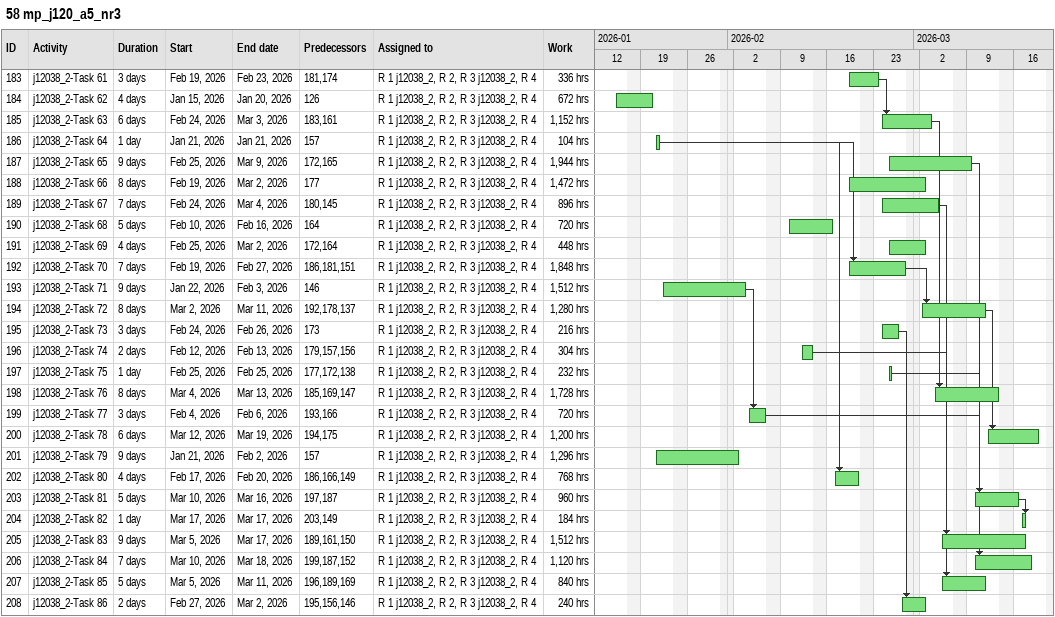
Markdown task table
58 mp_j120_a5_nr3

| ID | Task | Duration | Start | Finish | Predecessors | Resources | Work (h) |
|---|---|---|---|---|---|---|---|
| 183 | j12038_2-Task 61 | 3d | 2026-02-19 | 2026-02-23 | 181, 174 | R 1 j12038_2, R 2, R 3 j12038_2, R 4 | 336 |
| 184 | j12038_2-Task 62 | 4d | 2026-01-15 | 2026-01-20 | 126 | R 1 j12038_2, R 2, R 3 j12038_2, R 4 | 672 |
| 185 | j12038_2-Task 63 | 6d | 2026-02-24 | 2026-03-03 | 183, 161 | R 1 j12038_2, R 2, R 3 j12038_2, R 4 | 1152 |
| 186 | j12038_2-Task 64 | 1d | 2026-01-21 | 2026-01-21 | 157 | R 1 j12038_2, R 2, R 3 j12038_2, R 4 | 104 |
| 187 | j12038_2-Task 65 | 9d | 2026-02-25 | 2026-03-09 | 172, 165 | R 1 j12038_2, R 2, R 3 j12038_2, R 4 | 1944 |
| 188 | j12038_2-Task 66 | 8d | 2026-02-19 | 2026-03-02 | 177 | R 1 j12038_2, R 2, R 3 j12038_2, R 4 | 1472 |
| 189 | j12038_2-Task 67 | 7d | 2026-02-24 | 2026-03-04 | 180, 145 | R 1 j12038_2, R 2, R 3 j12038_2, R 4 | 896 |
| 190 | j12038_2-Task 68 | 5d | 2026-02-10 | 2026-02-16 | 164 | R 1 j12038_2, R 2, R 3 j12038_2, R 4 | 720 |
| 191 | j12038_2-Task 69 | 4d | 2026-02-25 | 2026-03-02 | 172, 164 | R 1 j12038_2, R 2, R 3 j12038_2, R 4 | 448 |
| 192 | j12038_2-Task 70 | 7d | 2026-02-19 | 2026-02-27 | 186, 181, 151 | R 1 j12038_2, R 2, R 3 j12038_2, R 4 | 1848 |
| 193 | j12038_2-Task 71 | 9d | 2026-01-22 | 2026-02-03 | 146 | R 1 j12038_2, R 2, R 3 j12038_2, R 4 | 1512 |
| 194 | j12038_2-Task 72 | 8d | 2026-03-02 | 2026-03-11 | 192, 178, 137 | R 1 j12038_2, R 2, R 3 j12038_2, R 4 | 1280 |
| 195 | j12038_2-Task 73 | 3d | 2026-02-24 | 2026-02-26 | 173 | R 1 j12038_2, R 2, R 3 j12038_2, R 4 | 216 |
| 196 | j12038_2-Task 74 | 2d | 2026-02-12 | 2026-02-13 | 179, 157, 156 | R 1 j12038_2, R 2, R 3 j12038_2, R 4 | 304 |
| 197 | j12038_2-Task 75 | 1d | 2026-02-25 | 2026-02-25 | 177, 172, 138 | R 1 j12038_2, R 2, R 3 j12038_2, R 4 | 232 |
| 198 | j12038_2-Task 76 | 8d | 2026-03-04 | 2026-03-13 | 185, 169, 147 | R 1 j12038_2, R 2, R 3 j12038_2, R 4 | 1728 |
| 199 | j12038_2-Task 77 | 3d | 2026-02-04 | 2026-02-06 | 193, 166 | R 1 j12038_2, R 2, R 3 j12038_2, R 4 | 720 |
| 200 | j12038_2-Task 78 | 6d | 2026-03-12 | 2026-03-19 | 194, 175 | R 1 j12038_2, R 2, R 3 j12038_2, R 4 | 1200 |
| 201 | j12038_2-Task 79 | 9d | 2026-01-21 | 2026-02-02 | 157 | R 1 j12038_2, R 2, R 3 j12038_2, R 4 | 1296 |
| 202 | j12038_2-Task 80 | 4d | 2026-02-17 | 2026-02-20 | 186, 166, 149 | R 1 j12038_2, R 2, R 3 j12038_2, R 4 | 768 |
| 203 | j12038_2-Task 81 | 5d | 2026-03-10 | 2026-03-16 | 197, 187 | R 1 j12038_2, R 2, R 3 j12038_2, R 4 | 960 |
| 204 | j12038_2-Task 82 | 1d | 2026-03-17 | 2026-03-17 | 203, 149 | R 1 j12038_2, R 2, R 3 j12038_2, R 4 | 184 |
| 205 | j12038_2-Task 83 | 9d | 2026-03-05 | 2026-03-17 | 189, 161, 150 | R 1 j12038_2, R 2, R 3 j12038_2, R 4 | 1512 |
| 206 | j12038_2-Task 84 | 7d | 2026-03-10 | 2026-03-18 | 199, 187, 152 | R 1 j12038_2, R 2, R 3 j12038_2, R 4 | 1120 |
| 207 | j12038_2-Task 85 | 5d | 2026-03-05 | 2026-03-11 | 196, 189, 169 | R 1 j12038_2, R 2, R 3 j12038_2, R 4 | 840 |
| 208 | j12038_2-Task 86 | 2d | 2026-02-27 | 2026-03-02 | 195, 156, 146 | R 1 j12038_2, R 2, R 3 j12038_2, R 4 | 240 |
